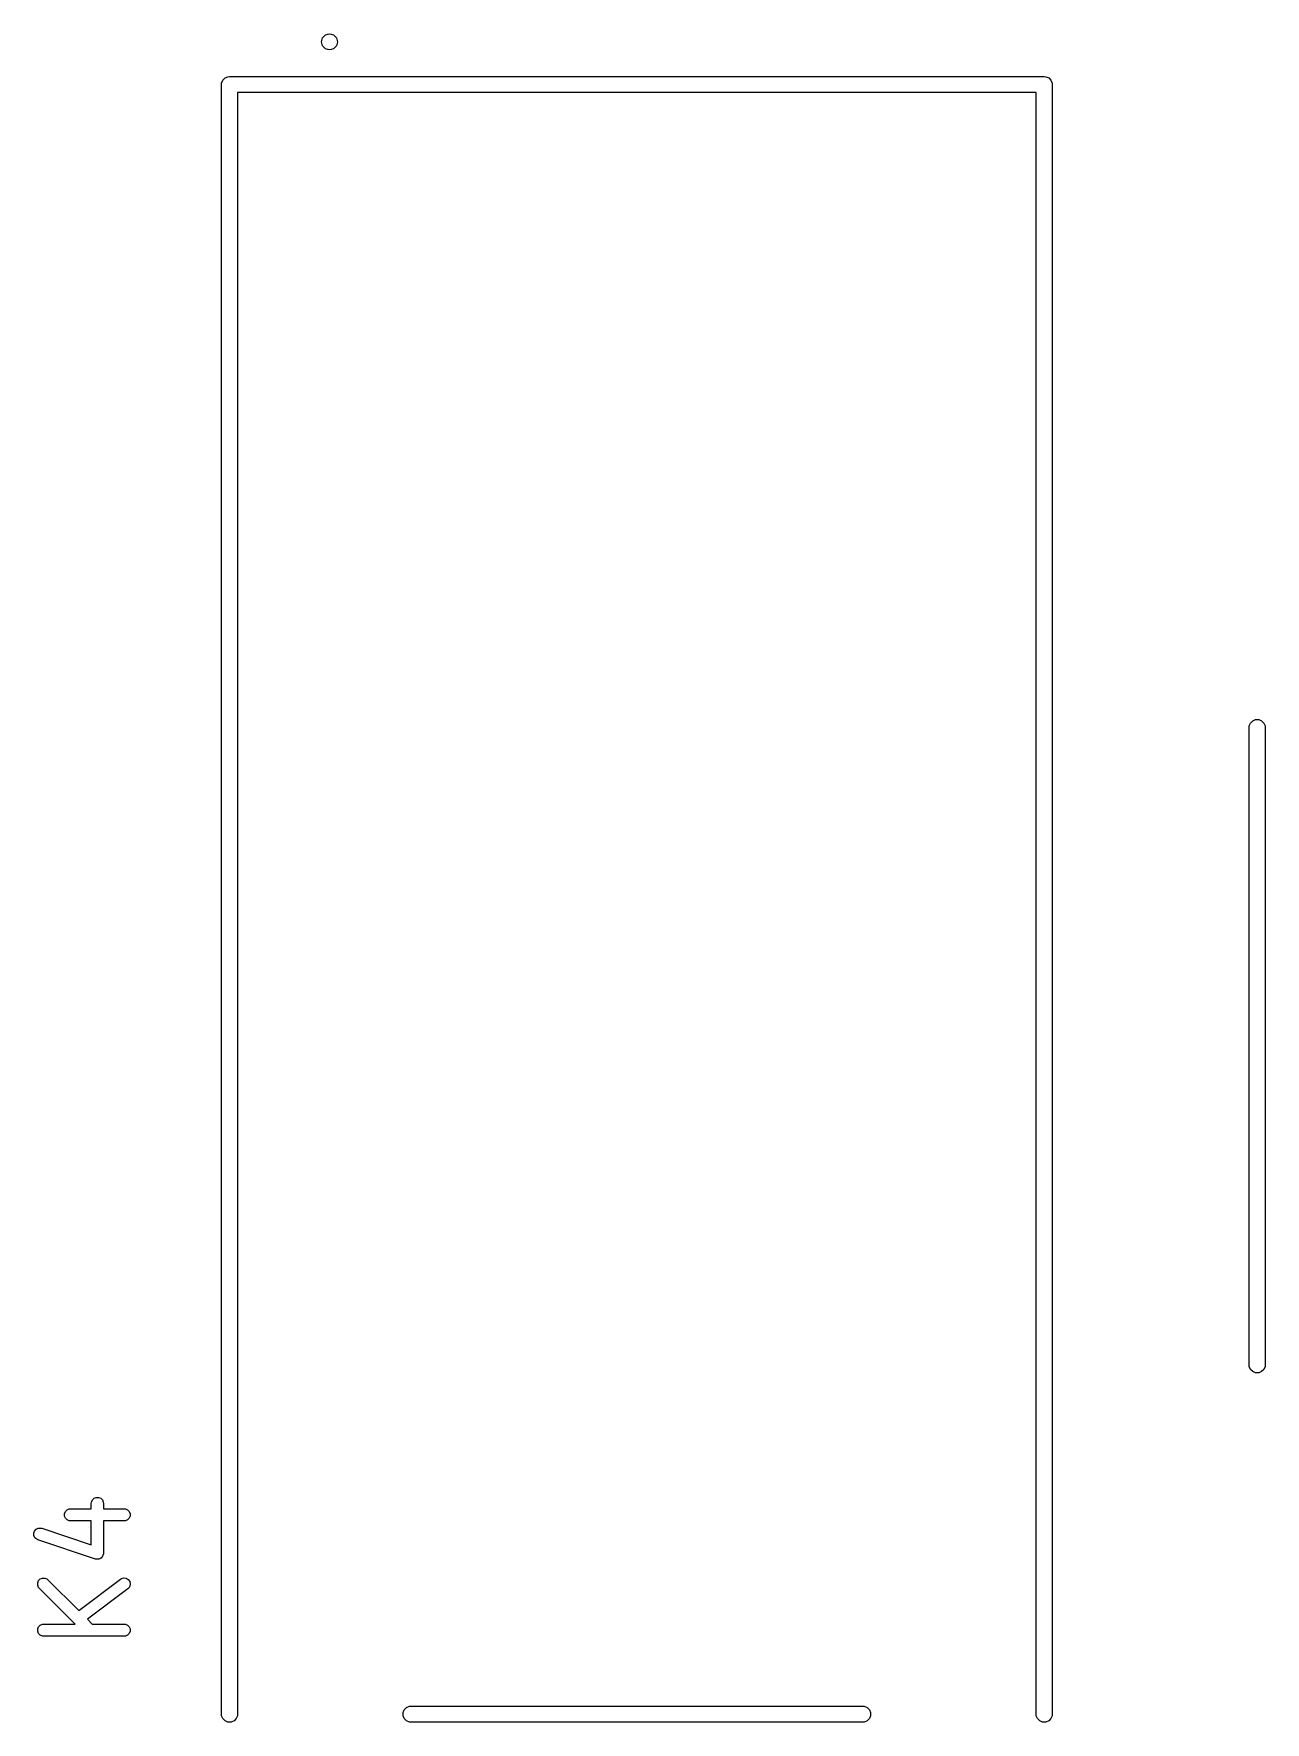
# Model space of a CAD drawing. Header units: inches. Extents: x 1.31 to 5.24, y -7.02 to -1.13.
# Drawn here: x 3.773 to 4.374, y -6.964 to -6.14 of the extents above; entities that cross this region are included whole.
import ezdxf

# ---------------------------------------------------------------- set-up
doc = ezdxf.new("R2010")
doc.units = ezdxf.units.IN
doc.header["$MEASUREMENT"] = 0
doc.layers.add('F.Silkscreen', color=41, linetype='CONTINUOUS', true_color=0xf2eda1)

msp = doc.modelspace()

# ---------------------------------------------------------------- linework, layer by layer
at = {"layer": 'F.Silkscreen', "linetype": 'CONTINUOUS'}
for p, q in [((3.91339, -6.1437), (3.91391, -6.14173)), ((3.91391, -6.14567), (3.91339, -6.1437)), ((3.91391, -6.14173), (3.91535, -6.14029)), ((3.91535, -6.14711), (3.91391, -6.14567)), ((3.91535, -6.14029), (3.9165, -6.13998)), ((3.9165, -6.14742), (3.91535, -6.14711)), ((3.9165, -6.13998), (3.91657, -6.13991)), ((3.91657, -6.13991), (3.91732, -6.13976)), ((3.91732, -6.13976), (3.91808, -6.13991)), ((3.91808, -6.13991), (3.91815, -6.13998)), ((3.91815, -6.13998), (3.91929, -6.14029)), ((3.91929, -6.14711), (3.91815, -6.14742)), ((3.91929, -6.14029), (3.92073, -6.14173)), ((3.92073, -6.14567), (3.91929, -6.14711)), ((3.92073, -6.14173), (3.92126, -6.1437)), ((3.92126, -6.1437), (3.92073, -6.14567)), ((3.91657, -6.14749), (3.9165, -6.14742)), ((3.91732, -6.14764), (3.91657, -6.14749)), ((3.91808, -6.14749), (3.91732, -6.14764)), ((3.91815, -6.14742), (3.91808, -6.14749)), ((3.86464, -6.1638), (3.86523, -6.16238)), ((3.86523, -6.16238), (3.86632, -6.16129)), ((3.86632, -6.16129), (3.86774, -6.16071)), ((3.86774, -6.16071), (3.8685, -6.16063)), ((3.8685, -6.16063), (4.26614, -6.16063)), ((4.26614, -6.16063), (4.26691, -6.16071)), ((4.26691, -6.16071), (4.26833, -6.16129)), ((4.26833, -6.16129), (4.26942, -6.16238)), ((4.26942, -6.16238), (4.27, -6.1638)), ((3.86457, -6.16457), (3.86464, -6.1638)), ((3.86457, -6.95984), (3.86457, -6.16457)), ((4.2622, -6.1685), (3.87244, -6.1685)), ((3.87244, -6.1685), (3.87244, -6.95984)), ((4.2622, -6.95984), (4.2622, -6.1685)), ((4.27, -6.1638), (4.27008, -6.16457)), ((4.27008, -6.16457), (4.27008, -6.95984)), ((4.36622, -6.47758), (4.36681, -6.47616)), ((4.36681, -6.47616), (4.36789, -6.47507)), ((4.36789, -6.47507), (4.36931, -6.47449)), ((4.36931, -6.47449), (4.37085, -6.47449)), ((4.37085, -6.47449), (4.37227, -6.47507)), ((4.37227, -6.47507), (4.37335, -6.47616)), ((4.37335, -6.47616), (4.37394, -6.47758)), ((4.36614, -6.47835), (4.36622, -6.47758)), ((4.36614, -6.78937), (4.36614, -6.47835)), ((4.37394, -6.47758), (4.37402, -6.47835)), ((4.37402, -6.47835), (4.37402, -6.78937)), ((4.36622, -6.79014), (4.36614, -6.78937)), ((4.37402, -6.78937), (4.37394, -6.79014)), ((4.36681, -6.79156), (4.36622, -6.79014)), ((4.36789, -6.79264), (4.36681, -6.79156)), ((4.36931, -6.79323), (4.36789, -6.79264)), ((4.37085, -6.79323), (4.36931, -6.79323)), ((4.37227, -6.79264), (4.37085, -6.79323)), ((4.37335, -6.79156), (4.37227, -6.79264)), ((4.37394, -6.79014), (4.37335, -6.79156)), ((3.8011, -6.85638), (3.80154, -6.85531)), ((3.80154, -6.85531), (3.80235, -6.8545)), ((3.80235, -6.8545), (3.80342, -6.85406)), ((3.80342, -6.85406), (3.80457, -6.85406)), ((3.80457, -6.85406), (3.80564, -6.8545)), ((3.80564, -6.8545), (3.80645, -6.85531)), ((3.80645, -6.85531), (3.80689, -6.85638)), ((3.78798, -6.862), (3.78842, -6.86094)), ((3.78798, -6.86316), (3.78798, -6.862)), ((3.78842, -6.86422), (3.78798, -6.86316)), ((3.78842, -6.86094), (3.78923, -6.86012)), ((3.78923, -6.86012), (3.7903, -6.85968)), ((3.7903, -6.85968), (3.79087, -6.85963)), ((3.79087, -6.85963), (3.80104, -6.85963)), ((3.80104, -6.85696), (3.8011, -6.85638)), ((3.80104, -6.85963), (3.80104, -6.85696)), ((3.80689, -6.85638), (3.80695, -6.85696)), ((3.80695, -6.85696), (3.80695, -6.85963)), ((3.80695, -6.85963), (3.81712, -6.85963)), ((3.81712, -6.85963), (3.81769, -6.85968)), ((3.81769, -6.85968), (3.81876, -6.86012)), ((3.81876, -6.86012), (3.81957, -6.86094)), ((3.81957, -6.86094), (3.82001, -6.862)), ((3.82001, -6.86316), (3.81957, -6.86422)), ((3.82001, -6.862), (3.82001, -6.86316)), ((3.77294, -6.87158), (3.77331, -6.87049)), ((3.77303, -6.87273), (3.77294, -6.87158)), ((3.77331, -6.87049), (3.77406, -6.86962)), ((3.77406, -6.86962), (3.77509, -6.86911)), ((3.77509, -6.86911), (3.77624, -6.86902)), ((3.77624, -6.86902), (3.77681, -6.86915)), ((3.77681, -6.86915), (3.80104, -6.87723)), ((3.78923, -6.86503), (3.78842, -6.86422)), ((3.7903, -6.86548), (3.78923, -6.86503)), ((3.79087, -6.86553), (3.7903, -6.86548)), ((3.80104, -6.86553), (3.79087, -6.86553)), ((3.80104, -6.87723), (3.80104, -6.86553)), ((3.81712, -6.86553), (3.80695, -6.86553)), ((3.80695, -6.86553), (3.80695, -6.88133)), ((3.81769, -6.86548), (3.81712, -6.86553)), ((3.81876, -6.86503), (3.81769, -6.86548)), ((3.81957, -6.86422), (3.81876, -6.86503)), ((3.77354, -6.87376), (3.77303, -6.87273)), ((3.77441, -6.87452), (3.77354, -6.87376)), ((3.77494, -6.87475), (3.77441, -6.87452)), ((3.80306, -6.88413), (3.77494, -6.87475)), ((3.80335, -6.88419), (3.80306, -6.88413)), ((3.80342, -6.88422), (3.80335, -6.88419)), ((3.80348, -6.88422), (3.80342, -6.88422)), ((3.80363, -6.88426), (3.80348, -6.88422)), ((3.8041, -6.88422), (3.80363, -6.88426)), ((3.80457, -6.88422), (3.8041, -6.88422)), ((3.80467, -6.88418), (3.80457, -6.88422)), ((3.80478, -6.88418), (3.80467, -6.88418)), ((3.8052, -6.88396), (3.80478, -6.88418)), ((3.80564, -6.88378), (3.8052, -6.88396)), ((3.80571, -6.88371), (3.80564, -6.88378)), ((3.80581, -6.88366), (3.80571, -6.88371)), ((3.80612, -6.8833), (3.80581, -6.88366)), ((3.80645, -6.88297), (3.80612, -6.8833)), ((3.80649, -6.88287), (3.80645, -6.88297)), ((3.80656, -6.88279), (3.80649, -6.88287)), ((3.80671, -6.88234), (3.80656, -6.88279)), ((3.80689, -6.8819), (3.80671, -6.88234)), ((3.80691, -6.88175), (3.80689, -6.8819)), ((3.80693, -6.8817), (3.80691, -6.88175)), ((3.80695, -6.88133), (3.80692, -6.88162)), ((3.80692, -6.88162), (3.80693, -6.8817)), ((3.77485, -6.89575), (3.77529, -6.89468)), ((3.77485, -6.8969), (3.77485, -6.89575)), ((3.77529, -6.89797), (3.77485, -6.8969)), ((3.77529, -6.89468), (3.77611, -6.89387)), ((3.77611, -6.89387), (3.77717, -6.89343)), ((3.77717, -6.89343), (3.77832, -6.89343)), ((3.77832, -6.89343), (3.77939, -6.89387)), ((3.77939, -6.89387), (3.77984, -6.89424)), ((3.77984, -6.89424), (3.7949, -6.9093)), ((3.7949, -6.9093), (3.81535, -6.89396)), ((3.81535, -6.89396), (3.81584, -6.89366)), ((3.81584, -6.89366), (3.81696, -6.89338)), ((3.81696, -6.89338), (3.8181, -6.89354)), ((3.8181, -6.89354), (3.81909, -6.89413)), ((3.81909, -6.89413), (3.81978, -6.89505)), ((3.81978, -6.89505), (3.82007, -6.89616)), ((3.82007, -6.89616), (3.8199, -6.89731)), ((3.77566, -6.89841), (3.77529, -6.89797)), ((3.79312, -6.91587), (3.77566, -6.89841)), ((3.81889, -6.89869), (3.79912, -6.91352)), ((3.81932, -6.8983), (3.81889, -6.89869)), ((3.8199, -6.89731), (3.81932, -6.8983)), ((3.77485, -6.91825), (3.77529, -6.91718)), ((3.77485, -6.9194), (3.77485, -6.91825)), ((3.77529, -6.92046), (3.77485, -6.9194)), ((3.77529, -6.91718), (3.77611, -6.91637)), ((3.77611, -6.92128), (3.77529, -6.92046)), ((3.77611, -6.91637), (3.77717, -6.91593)), ((3.77717, -6.92172), (3.77611, -6.92128)), ((3.77717, -6.91593), (3.77775, -6.91587)), ((3.77775, -6.92178), (3.77717, -6.92172)), ((3.77775, -6.91587), (3.79312, -6.91587)), ((3.79912, -6.91352), (3.80147, -6.91587)), ((3.80147, -6.91587), (3.81712, -6.91587)), ((3.81712, -6.91587), (3.81769, -6.91593)), ((3.81769, -6.92172), (3.81712, -6.92178)), ((3.81769, -6.91593), (3.81876, -6.91637)), ((3.81876, -6.92128), (3.81769, -6.92172)), ((3.81876, -6.91637), (3.81957, -6.91718)), ((3.81957, -6.92046), (3.81876, -6.92128)), ((3.81957, -6.91718), (3.82001, -6.91825)), ((3.82001, -6.9194), (3.81957, -6.92046)), ((3.82001, -6.91825), (3.82001, -6.9194)), ((3.81712, -6.92178), (3.77775, -6.92178)), ((3.86464, -6.96061), (3.86457, -6.95984)), ((3.86523, -6.96203), (3.86464, -6.96061)), ((3.86632, -6.96312), (3.86523, -6.96203)), ((3.87178, -6.96203), (3.87069, -6.96312)), ((3.87237, -6.96061), (3.87178, -6.96203)), ((3.87244, -6.95984), (3.87237, -6.96061)), ((3.95323, -6.95907), (3.95381, -6.95766)), ((3.95323, -6.96061), (3.95323, -6.95907)), ((3.95381, -6.96203), (3.95323, -6.96061)), ((3.95381, -6.95766), (3.9549, -6.95657)), ((3.9549, -6.96312), (3.95381, -6.96203)), ((3.9549, -6.95657), (3.95632, -6.95598)), ((3.95632, -6.95598), (3.95709, -6.95591)), ((3.95709, -6.95591), (4.17756, -6.95591)), ((4.17756, -6.95591), (4.17833, -6.95598)), ((4.17833, -6.95598), (4.17975, -6.95657)), ((4.17975, -6.95657), (4.18083, -6.95766)), ((4.18083, -6.96203), (4.17975, -6.96312)), ((4.18083, -6.95766), (4.18142, -6.95907)), ((4.18142, -6.96061), (4.18083, -6.96203)), ((4.18142, -6.95907), (4.18142, -6.96061)), ((4.26228, -6.96061), (4.2622, -6.95984)), ((4.26287, -6.96203), (4.26228, -6.96061)), ((4.26395, -6.96312), (4.26287, -6.96203)), ((4.26942, -6.96203), (4.26833, -6.96312)), ((4.27, -6.96061), (4.26942, -6.96203)), ((4.27008, -6.95984), (4.27, -6.96061)), ((3.86774, -6.9637), (3.86632, -6.96312)), ((3.86927, -6.9637), (3.86774, -6.9637)), ((3.87069, -6.96312), (3.86927, -6.9637)), ((3.95632, -6.9637), (3.9549, -6.96312)), ((3.95709, -6.96378), (3.95632, -6.9637)), ((4.17756, -6.96378), (3.95709, -6.96378)), ((4.17833, -6.9637), (4.17756, -6.96378)), ((4.17975, -6.96312), (4.17833, -6.9637)), ((4.26537, -6.9637), (4.26395, -6.96312)), ((4.26691, -6.9637), (4.26537, -6.9637)), ((4.26833, -6.96312), (4.26691, -6.9637))]:
    msp.add_line(p, q, dxfattribs=at)

doc.saveas('drawing.dxf')
